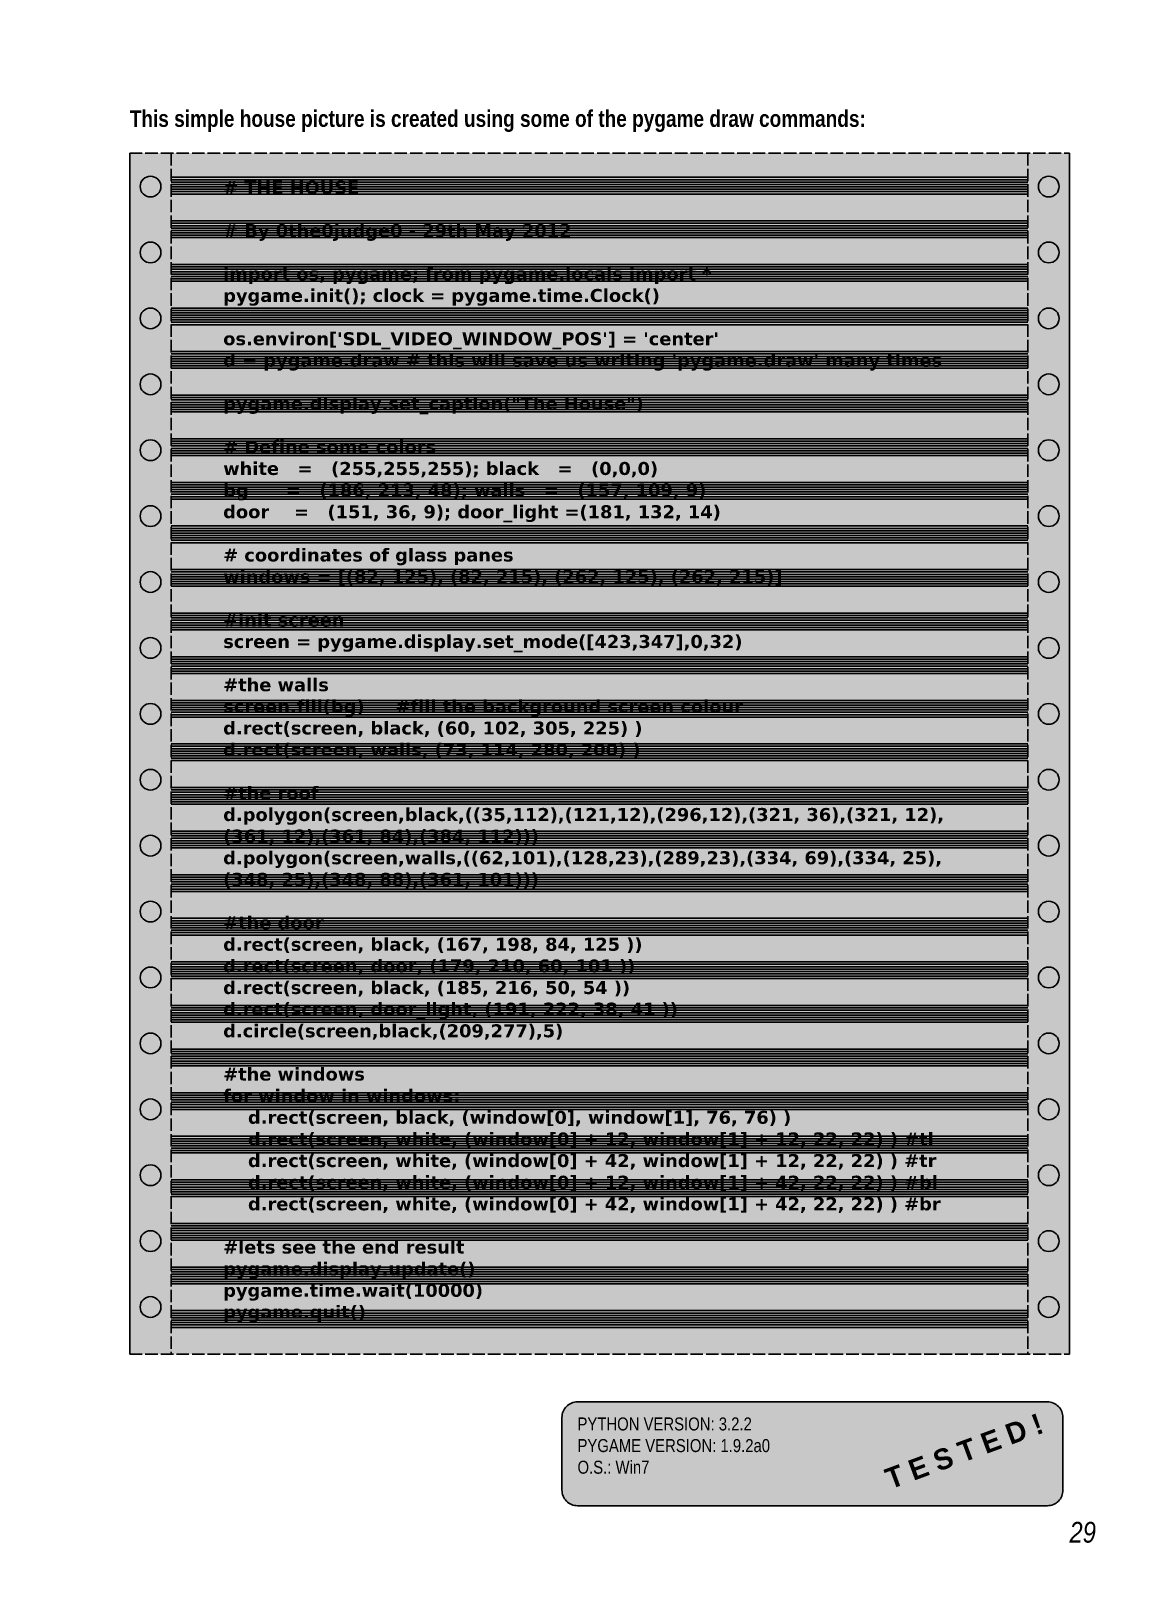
# Paper-space layout 'Page29' of a CAD drawing. Header units: millimetres. Extents: x 17 to 227, y -86 to 211.
# The model-space entities are those that its viewports show. They can reach past a viewport. Long polylines and large blocks are cut down to what shows.
import ezdxf

# ---------------------------------------------------------------- set-up
doc = ezdxf.new("R2010")
doc.units = ezdxf.units.MM
doc.header["$LTSCALE"] = 0.2
doc.linetypes.add('ACAD_ISO02W100', pattern=[15, 12, -3])
doc.layers.get('Defpoints').update_dxf_attribs({"color": 6})
doc.layers.add('Background Fill', color=3, linetype='Continuous')
doc.layers.add('Text', color=7, linetype='Continuous')
doc.layers.get('Defpoints').off()
doc.styles.get("Standard").update_dxf_attribs({"font": 'arial.ttf'})

msp = doc.modelspace()

# ---------------------------------------------------------------- hatches: boundary and pattern name
at = {"layer": 'Background Fill', "true_color": 0xfefae6}
h = msp.add_hatch(color=7, dxfattribs=at)
h.dxf.hatch_style = 1
h.paths.add_polyline_path([(975.56, 273.74), (967.56, 273.74), (967.56, 42.3), (975.56, 42.3)])
h.paths.add_polyline_path([(973.56, 229.2, -1), (969.56, 229.2, -1)], flags=16)
h.paths.add_polyline_path([(969.56, 241.9, -1), (973.56, 241.9, -1)], flags=16)
h.paths.add_polyline_path([(973.56, 216.5, -1), (969.56, 216.5, -1)], flags=16)
h.paths.add_polyline_path([(969.56, 254.6, -1), (973.56, 254.6, -1)], flags=16)
h.paths.add_polyline_path([(973.56, 203.8, -1), (969.56, 203.8, -1)], flags=16)
h.paths.add_polyline_path([(969.56, 267.3, -1), (973.56, 267.3, -1)], flags=16)
h.paths.add_polyline_path([(973.56, 191.1, -1), (969.56, 191.1, -1)], flags=16)
h.paths.add_polyline_path([(973.56, 178.4, -1), (969.56, 178.4, -1)], flags=16)
h.paths.add_polyline_path([(973.56, 165.7, -1), (969.56, 165.7, -1)], flags=16)
h.paths.add_polyline_path([(973.56, 153, -1), (969.56, 153, -1)], flags=16)
h.paths.add_polyline_path([(973.56, 140.3, -1), (969.56, 140.3, -1)], flags=16)
h.paths.add_polyline_path([(973.56, 127.6, -1), (969.56, 127.6, -1)], flags=16)
h.paths.add_polyline_path([(973.56, 114.9, -1), (969.56, 114.9, -1)], flags=16)
h.paths.add_polyline_path([(973.56, 102.2, -1), (969.56, 102.2, -1)], flags=16)
h.paths.add_polyline_path([(973.56, 89.5, -1), (969.56, 89.5, -1)], flags=16)
h.paths.add_polyline_path([(973.56, 76.8, -1), (969.56, 76.8, -1)], flags=16)
h.paths.add_polyline_path([(973.56, 64.1, -1), (969.56, 64.1, -1)], flags=16)
h.paths.add_polyline_path([(973.56, 51.4, -1), (969.56, 51.4, -1)], flags=16)
h.paths.add_polyline_path([(1140.56, 42.3), (1148.56, 42.3), (1148.56, 273.74), (1140.56, 273.74)])
h.paths.add_polyline_path([(1146.56, 229.2, -1), (1142.56, 229.2, -1)], flags=16)
h.paths.add_polyline_path([(1142.56, 241.9, -1), (1146.56, 241.9, -1)], flags=16)
h.paths.add_polyline_path([(1146.56, 216.5, -1), (1142.56, 216.5, -1)], flags=16)
h.paths.add_polyline_path([(1142.56, 254.6, -1), (1146.56, 254.6, -1)], flags=16)
h.paths.add_polyline_path([(1146.56, 203.8, -1), (1142.56, 203.8, -1)], flags=16)
h.paths.add_polyline_path([(1142.56, 267.3, -1), (1146.56, 267.3, -1)], flags=16)
h.paths.add_polyline_path([(1146.56, 191.1, -1), (1142.56, 191.1, -1)], flags=16)
h.paths.add_polyline_path([(1146.56, 178.4, -1), (1142.56, 178.4, -1)], flags=16)
h.paths.add_polyline_path([(1146.56, 165.7, -1), (1142.56, 165.7, -1)], flags=16)
h.paths.add_polyline_path([(1146.56, 153, -1), (1142.56, 153, -1)], flags=16)
h.paths.add_polyline_path([(1146.56, 140.3, -1), (1142.56, 140.3, -1)], flags=16)
h.paths.add_polyline_path([(1146.56, 127.6, -1), (1142.56, 127.6, -1)], flags=16)
h.paths.add_polyline_path([(1146.56, 114.9, -1), (1142.56, 114.9, -1)], flags=16)
h.paths.add_polyline_path([(1146.56, 102.2, -1), (1142.56, 102.2, -1)], flags=16)
h.paths.add_polyline_path([(1146.56, 89.5, -1), (1142.56, 89.5, -1)], flags=16)
h.paths.add_polyline_path([(1146.56, 76.8, -1), (1142.56, 76.8, -1)], flags=16)
h.paths.add_polyline_path([(1146.56, 64.1, -1), (1142.56, 64.1, -1)], flags=16)
h.paths.add_polyline_path([(1146.56, 51.4, -1), (1142.56, 51.4, -1)], flags=16)
h = msp.add_hatch(color=7, dxfattribs=at)
h.dxf.hatch_style = 1
edge = h.paths.add_edge_path()
edge.add_arc((1053.8, 30.12), 3, 90, 180, ccw=False)
edge.add_line((1053.8, 33.12), (1144.3, 33.12))
edge.add_arc((1144.3, 30.12), 3, 0, 90, ccw=False)
edge.add_line((1147.3, 30.12), (1147.3, 16.12))
edge.add_arc((1144.3, 16.12), 3, -90, 0, ccw=False)
edge.add_line((1144.3, 13.12), (1053.8, 13.12))
edge.add_arc((1053.8, 16.12), 3, 180, 270, ccw=False)
edge.add_line((1050.8, 16.12), (1050.8, 30.12))

# ---------------------------------------------------------------- linework, layer by layer
at = {"color": 254, "linetype": 'ACAD_ISO02W100', "true_color": 0xfcf0b6}
for p, q in [((967.56, 273.74), (1148.56, 273.74)), ((975.56, 273.74), (975.56, 42.3)), ((1140.56, 273.74), (1140.56, 42.3)), ((967.56, 42.3), (1148.56, 42.3))]:
    msp.add_line(p, q, dxfattribs=at)
at = {"color": 254, "true_color": 0xfcf0b6}
for p, q in [((967.56, 273.74), (967.56, 42.3)), ((1148.56, 273.74), (1148.56, 42.3))]:
    msp.add_line(p, q, dxfattribs=at)
msp.add_lwpolyline([(1050.8, 30.12, -0.414214), (1053.8, 33.12), (1144.3, 33.12, -0.414214), (1147.3, 30.12), (1147.3, 16.12, -0.414214), (1144.3, 13.12), (1053.8, 13.12, -0.414214), (1050.8, 16.12)], format="xyb", close=True, dxfattribs=at)
for centre in [(971.56, 267.3), (1144.56, 267.3), (971.56, 254.6), (1144.56, 254.6), (971.56, 241.9), (1144.56, 241.9), (971.56, 229.2), (1144.56, 229.2), (971.56, 216.5), (1144.56, 216.5), (971.56, 203.8), (1144.56, 203.8), (971.56, 191.1), (1144.56, 191.1), (971.56, 178.4), (1144.56, 178.4), (971.56, 165.7), (1144.56, 165.7), (971.56, 153), (1144.56, 153), (971.56, 140.3), (1144.56, 140.3), (971.56, 127.6), (1144.56, 127.6), (971.56, 114.9), (1144.56, 114.9), (971.56, 102.2), (1144.56, 102.2), (971.56, 89.5), (1144.56, 89.5), (971.56, 76.8), (1144.56, 76.8), (971.56, 64.1), (1144.56, 64.1), (971.56, 51.4), (1144.56, 51.4)]:
    msp.add_circle(centre, 2, dxfattribs=at)
at = {"layer": 'Background Fill', "color": 7, "true_color": 0xe6fef3}
for p, q in [((975.56, 269.08), (1140.56, 269.08)), ((975.56, 268.62), (1140.56, 268.62)), ((975.56, 268.16), (1140.56, 268.16)), ((975.56, 267.7), (1140.56, 267.7)), ((975.56, 267.24), (1140.56, 267.24)), ((975.56, 266.78), (1140.56, 266.78)), ((975.56, 266.32), (1140.56, 266.32)), ((975.56, 265.86), (1140.56, 265.86)), ((975.56, 260.68), (1140.56, 260.68)), ((975.56, 260.22), (1140.56, 260.22)), ((975.56, 259.76), (1140.56, 259.76)), ((975.56, 259.3), (1140.56, 259.3)), ((975.56, 258.84), (1140.56, 258.84)), ((975.56, 258.38), (1140.56, 258.38)), ((975.56, 257.92), (1140.56, 257.92)), ((975.56, 257.46), (1140.56, 257.46)), ((975.56, 252.28), (1140.56, 252.28)), ((975.56, 251.82), (1140.56, 251.82)), ((975.56, 251.36), (1140.56, 251.36)), ((975.56, 250.9), (1140.56, 250.9)), ((975.56, 250.44), (1140.56, 250.44)), ((975.56, 249.98), (1140.56, 249.98)), ((975.56, 249.52), (1140.56, 249.52)), ((975.56, 249.06), (1140.56, 249.06)), ((975.56, 243.9), (1140.56, 243.9)), ((975.56, 243.44), (1140.56, 243.44)), ((975.56, 242.98), (1140.56, 242.98)), ((975.56, 242.52), (1140.56, 242.52)), ((975.56, 242.06), (1140.56, 242.06)), ((975.56, 241.6), (1140.56, 241.6)), ((975.56, 241.14), (1140.56, 241.14)), ((975.56, 240.68), (1140.56, 240.68)), ((975.56, 235.5), (1140.56, 235.5)), ((975.56, 235.04), (1140.56, 235.04)), ((975.56, 234.58), (1140.56, 234.58)), ((975.56, 234.12), (1140.56, 234.12)), ((975.56, 233.66), (1140.56, 233.66)), ((975.56, 233.2), (1140.56, 233.2)), ((975.56, 232.74), (1140.56, 232.74)), ((975.56, 232.28), (1140.56, 232.28)), ((975.56, 227.1), (1140.56, 227.1)), ((975.56, 226.64), (1140.56, 226.64)), ((975.56, 226.18), (1140.56, 226.18)), ((975.56, 225.72), (1140.56, 225.72)), ((975.56, 225.26), (1140.56, 225.26)), ((975.56, 224.8), (1140.56, 224.8)), ((975.56, 224.34), (1140.56, 224.34)), ((975.56, 223.88), (1140.56, 223.88)), ((975.56, 218.7), (1140.56, 218.7)), ((975.56, 218.24), (1140.56, 218.24)), ((975.56, 217.78), (1140.56, 217.78)), ((975.56, 217.32), (1140.56, 217.32)), ((975.56, 216.86), (1140.56, 216.86)), ((975.56, 216.4), (1140.56, 216.4)), ((975.56, 215.94), (1140.56, 215.94)), ((975.56, 215.48), (1140.56, 215.48)), ((975.56, 210.3), (1140.56, 210.3)), ((975.56, 209.84), (1140.56, 209.84)), ((975.56, 209.38), (1140.56, 209.38)), ((975.56, 208.92), (1140.56, 208.92)), ((975.56, 208.46), (1140.56, 208.46)), ((975.56, 208), (1140.56, 208)), ((975.56, 207.54), (1140.56, 207.54)), ((975.56, 207.08), (1140.56, 207.08)), ((975.56, 201.9), (1140.56, 201.9)), ((975.56, 201.44), (1140.56, 201.44)), ((975.56, 200.98), (1140.56, 200.98)), ((975.56, 200.52), (1140.56, 200.52)), ((975.56, 200.06), (1140.56, 200.06)), ((975.56, 199.6), (1140.56, 199.6)), ((975.56, 199.14), (1140.56, 199.14)), ((975.56, 198.68), (1140.56, 198.68)), ((975.56, 193.5), (1140.56, 193.5)), ((975.56, 193.04), (1140.56, 193.04)), ((975.56, 192.58), (1140.56, 192.58)), ((975.56, 192.12), (1140.56, 192.12)), ((975.56, 191.66), (1140.56, 191.66)), ((975.56, 191.2), (1140.56, 191.2)), ((975.56, 190.74), (1140.56, 190.74)), ((975.56, 190.28), (1140.56, 190.28)), ((975.56, 185.1), (1140.56, 185.1)), ((975.56, 184.64), (1140.56, 184.64)), ((975.56, 184.18), (1140.56, 184.18)), ((975.56, 183.72), (1140.56, 183.72)), ((975.56, 183.26), (1140.56, 183.26)), ((975.56, 182.8), (1140.56, 182.8)), ((975.56, 182.34), (1140.56, 182.34)), ((975.56, 181.88), (1140.56, 181.88)), ((975.56, 176.7), (1140.56, 176.7)), ((975.56, 176.24), (1140.56, 176.24)), ((975.56, 175.78), (1140.56, 175.78)), ((975.56, 175.32), (1140.56, 175.32)), ((975.56, 174.86), (1140.56, 174.86)), ((975.56, 174.4), (1140.56, 174.4)), ((975.56, 173.94), (1140.56, 173.94)), ((975.56, 173.48), (1140.56, 173.48)), ((975.56, 168.3), (1140.56, 168.3)), ((975.56, 167.84), (1140.56, 167.84)), ((975.56, 167.38), (1140.56, 167.38)), ((975.56, 166.92), (1140.56, 166.92)), ((975.56, 166.46), (1140.56, 166.46)), ((975.56, 166), (1140.56, 166)), ((975.56, 165.54), (1140.56, 165.54)), ((975.56, 165.08), (1140.56, 165.08)), ((975.56, 159.9), (1140.56, 159.9)), ((975.56, 159.44), (1140.56, 159.44)), ((975.56, 158.98), (1140.56, 158.98)), ((975.56, 158.52), (1140.56, 158.52)), ((975.56, 158.06), (1140.56, 158.06)), ((975.56, 157.6), (1140.56, 157.6)), ((975.56, 157.14), (1140.56, 157.14)), ((975.56, 156.68), (1140.56, 156.68)), ((975.56, 151.5), (1140.56, 151.5)), ((975.56, 151.04), (1140.56, 151.04)), ((975.56, 150.58), (1140.56, 150.58)), ((975.56, 150.12), (1140.56, 150.12)), ((975.56, 149.66), (1140.56, 149.66)), ((975.56, 149.2), (1140.56, 149.2)), ((975.56, 148.74), (1140.56, 148.74)), ((975.56, 148.28), (1140.56, 148.28)), ((975.56, 143.1), (1140.56, 143.1)), ((975.56, 142.64), (1140.56, 142.64)), ((975.56, 142.18), (1140.56, 142.18)), ((975.56, 141.72), (1140.56, 141.72)), ((975.56, 141.26), (1140.56, 141.26)), ((975.56, 140.8), (1140.56, 140.8)), ((975.56, 140.34), (1140.56, 140.34)), ((975.56, 139.88), (1140.56, 139.88)), ((975.56, 134.7), (1140.56, 134.7)), ((975.56, 134.24), (1140.56, 134.24)), ((975.56, 133.78), (1140.56, 133.78)), ((975.56, 133.32), (1140.56, 133.32)), ((975.56, 132.86), (1140.56, 132.86)), ((975.56, 132.4), (1140.56, 132.4)), ((975.56, 131.94), (1140.56, 131.94)), ((975.56, 131.48), (1140.56, 131.48)), ((975.56, 126.3), (1140.56, 126.3)), ((975.56, 125.84), (1140.56, 125.84)), ((975.56, 125.38), (1140.56, 125.38)), ((975.56, 124.92), (1140.56, 124.92)), ((975.56, 124.46), (1140.56, 124.46)), ((975.56, 124), (1140.56, 124)), ((975.56, 123.54), (1140.56, 123.54)), ((975.56, 123.08), (1140.56, 123.08)), ((975.56, 117.9), (1140.56, 117.9)), ((975.56, 117.44), (1140.56, 117.44)), ((975.56, 116.98), (1140.56, 116.98)), ((975.56, 116.52), (1140.56, 116.52)), ((975.56, 116.06), (1140.56, 116.06)), ((975.56, 115.6), (1140.56, 115.6)), ((975.56, 115.14), (1140.56, 115.14)), ((975.56, 114.68), (1140.56, 114.68)), ((975.56, 109.5), (1140.56, 109.5)), ((975.56, 109.04), (1140.56, 109.04)), ((975.56, 108.58), (1140.56, 108.58)), ((975.56, 108.12), (1140.56, 108.12)), ((975.56, 107.66), (1140.56, 107.66)), ((975.56, 107.2), (1140.56, 107.2)), ((975.56, 106.74), (1140.56, 106.74)), ((975.56, 106.28), (1140.56, 106.28)), ((975.56, 101.1), (1140.56, 101.1)), ((975.56, 100.64), (1140.56, 100.64)), ((975.56, 100.18), (1140.56, 100.18)), ((975.56, 99.72), (1140.56, 99.72)), ((975.56, 99.26), (1140.56, 99.26)), ((975.56, 98.8), (1140.56, 98.8)), ((975.56, 98.34), (1140.56, 98.34)), ((975.56, 97.88), (1140.56, 97.88)), ((975.56, 92.7), (1140.56, 92.7)), ((975.56, 92.24), (1140.56, 92.24)), ((975.56, 91.78), (1140.56, 91.78)), ((975.56, 91.32), (1140.56, 91.32)), ((975.56, 90.86), (1140.56, 90.86)), ((975.56, 90.4), (1140.56, 90.4)), ((975.56, 89.94), (1140.56, 89.94)), ((975.56, 89.48), (1140.56, 89.48)), ((975.56, 84.3), (1140.56, 84.3)), ((975.56, 83.84), (1140.56, 83.84)), ((975.56, 83.38), (1140.56, 83.38)), ((975.56, 82.92), (1140.56, 82.92)), ((975.56, 82.46), (1140.56, 82.46)), ((975.56, 82), (1140.56, 82)), ((975.56, 81.54), (1140.56, 81.54)), ((975.56, 81.08), (1140.56, 81.08)), ((975.56, 75.9), (1140.56, 75.9)), ((975.56, 75.44), (1140.56, 75.44)), ((975.56, 74.98), (1140.56, 74.98)), ((975.56, 74.52), (1140.56, 74.52)), ((975.56, 74.06), (1140.56, 74.06)), ((975.56, 73.6), (1140.56, 73.6)), ((975.56, 73.14), (1140.56, 73.14)), ((975.56, 72.68), (1140.56, 72.68)), ((975.56, 67.5), (1140.56, 67.5)), ((975.56, 67.04), (1140.56, 67.04)), ((975.56, 66.58), (1140.56, 66.58)), ((975.56, 66.12), (1140.56, 66.12)), ((975.56, 65.66), (1140.56, 65.66)), ((975.56, 65.2), (1140.56, 65.2)), ((975.56, 64.74), (1140.56, 64.74)), ((975.56, 64.28), (1140.56, 64.28)), ((975.56, 59.1), (1140.56, 59.1)), ((975.56, 58.64), (1140.56, 58.64)), ((975.56, 58.18), (1140.56, 58.18)), ((975.56, 57.72), (1140.56, 57.72)), ((975.56, 57.26), (1140.56, 57.26)), ((975.56, 56.8), (1140.56, 56.8)), ((975.56, 56.34), (1140.56, 56.34)), ((975.56, 55.88), (1140.56, 55.88)), ((975.56, 50.7), (1140.56, 50.7)), ((975.56, 50.24), (1140.56, 50.24)), ((975.56, 49.78), (1140.56, 49.78)), ((975.56, 49.32), (1140.56, 49.32)), ((975.56, 48.86), (1140.56, 48.86)), ((975.56, 48.4), (1140.56, 48.4)), ((975.56, 47.94), (1140.56, 47.94)), ((975.56, 47.48), (1140.56, 47.48))]:
    msp.add_line(p, q, dxfattribs=at)
at = {"layer": 'Background Fill', "color": 18, "true_color": 0x000000}
msp.add_solid([(967.56, 273.74), (1148.56, 273.74), (967.56, 42.3), (1148.56, 42.3)], dxfattribs=at)
at = {"layer": 'Background Fill', "color": 7, "true_color": 0xfefae6}
msp.add_solid([(975.56, 273.74), (1140.56, 273.74), (975.56, 42.3), (1140.56, 42.3)], dxfattribs=at)

# ---------------------------------------------------------------- texts
at = {"char_height": 3.2, "attachment_point": 1}
for s, insert in [('{\\fArial Narrow|b1|i0|c0|p34;This simple house picture is created using some of the pygame draw commands:}', (967.56, 282)), ('\\pi179.98;{\\fArial Narrow|b1|i1|c0|p34; }', (967.56, 16.18))]:
    msp.add_mtext_dynamic_manual_height_columns(s, width=181, gutter_width=12.5, heights=[0], dxfattribs=dict(at, insert=insert))
at = {"layer": 'Text', "char_height": 2.5, "attachment_point": 1}
for s, width, insert in [('{\\fVerdana|b1|i0|c0|p34;\\C252;# THE HOUSE\\P\\P# By 0the0judge0 - 29th May 2012\\P\\Pimport os, pygame; from pygame.locals import *\\Ppygame.init(); clock = pygame.time.Clock()\\P\\Pos.environ[\'SDL_VIDEO_WINDOW_POS\'] = \'center\'\\Pd = pygame.draw # this will save us writing \'pygame.draw\' many times\\P\\Ppygame.display.set_caption("The House")\\P\\P# Define some colors\\Pwhite   =   (255,255,255); black   =   (0,0,0)\\Pbg      =   (186, 213, 48); walls   =   (157, 109, 9)\\Pdoor    =   (151, 36, 9); door_light =(181, 132, 14)\\P\\P# coordinates of glass panes\\Pwindows = [(82, 125), (82, 215), (262, 125), (262, 215)]\\P\\P#init screen\\Pscreen = pygame.display.set_mode([423,347],0,32)\\P\\P#the walls\\Pscreen.fill(bg)     #fill the background screen colour\\Pd.rect(screen, black, (60, 102, 305, 225) )\\Pd.rect(screen, walls, (73, 114, 280, 200) )\\P\\P#the roof\\Pd.polygon(screen,black,((35,112),(121,12),(296,12),(321, 36),(321, 12), (361, 12),(361, 84),(384, 112)))\\Pd.polygon(screen,walls,((62,101),(128,23),(289,23),(334, 69),(334, 25), (348, 25),(348, 88),(361, 101)))\\P\\P#the door\\Pd.rect(screen, black, (167, 198, 84, 125 ))\\Pd.rect(screen, door, (179, 210, 60, 101 ))\\Pd.rect(screen, black, (185, 216, 50, 54 ))\\Pd.rect(screen, door_light, (191, 222, 38, 41 ))\\Pd.circle(screen,black,(209,277),5)\\P\\P#the windows\\Pfor window in windows:\\P    d.rect(screen, black, (window[0], window[1], 76, 76) )\\P    d.rect(screen, white, (window[0] + 12, window[1] + 12, 22, 22) ) #tl\\P    d.rect(screen, white, (window[0] + 42, window[1] + 12, 22, 22) ) #tr\\P    d.rect(screen, white, (window[0] + 12, window[1] + 42, 22, 22) ) #bl\\P    d.rect(screen, white, (window[0] + 42, window[1] + 42, 22, 22) ) #br\\P    \\P#lets see the end result\\Ppygame.display.update()\\Ppygame.time.wait(10000)\\Ppygame.quit()}', 145, (985.56, 268.41)), ('{\\fArial Narrow|b0|i0|c0|p34;PYTHON VERSION: 3.2.2\\PPYGAME VERSION: 1.9.2a0\\PO.S.: Win7}', 96.5, (1053.8, 30.12))]:
    msp.add_mtext_dynamic_manual_height_columns(s, width=width, gutter_width=12.5, heights=[0], dxfattribs=dict(at, insert=insert))
at = {"layer": 'Text', "insert": (1111.53, 19.58), "char_height": 4, "attachment_point": 1, "rotation": 20.3147}
msp.add_mtext_dynamic_manual_height_columns('\\pi1.2065;{\\fViner Hand ITC|b1|i0|c0|p66;\\C21;\\c11053311;T E S T E D !}', width=33.5374, gutter_width=12.5, heights=[0], dxfattribs=at)
at = {"layer": 'Text', "color": 255, "insert": (1148.56, 10), "char_height": 4, "attachment_point": 1}
msp.add_mtext_dynamic_manual_height_columns('{\\fArial Narrow|b0|i1|c0|p34;\\C43;29}', width=9.7232, gutter_width=12.5, heights=[0], dxfattribs=at)

psp = doc.layouts.new('Page29')

# ---------------------------------------------------------------- viewports
at = {"layer": 'Defpoints'}
psp.add_viewport(center=(121.75, 62.01), size=(210, 297), view_center_point=(1053.51, 148.81), view_height=297, dxfattribs=at)

doc.saveas('drawing.dxf')
